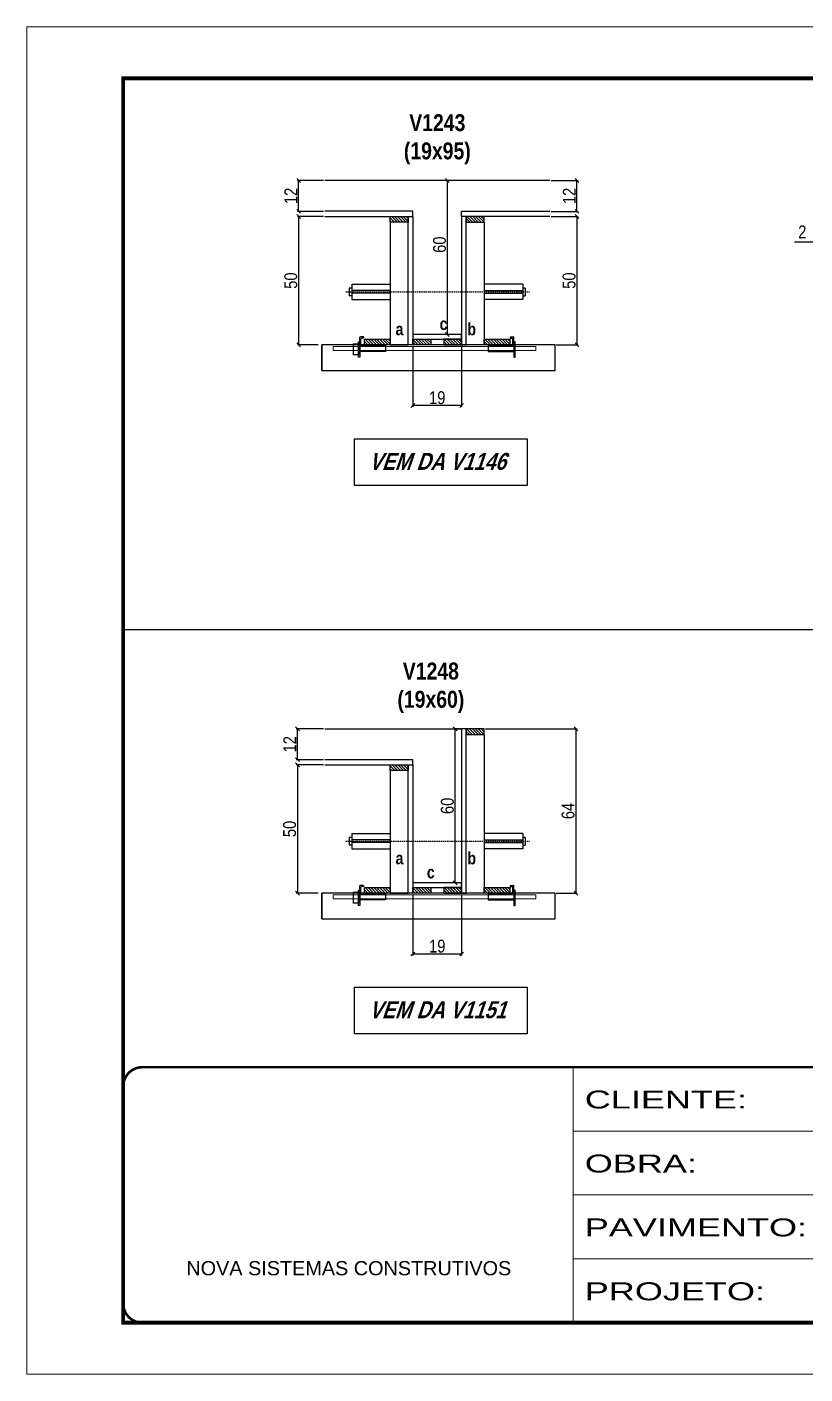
# Model space of a CAD drawing. Extents: x 3309 to 9563, y -2522 to 14608.
# Drawn here: x 8078 to 8684, y 5518 to 6568 of the extents above; entities that cross this region are included whole.
import ezdxf

# ---------------------------------------------------------------- set-up
doc = ezdxf.new("R2010")
doc.units = 0
for name, pattern in [('CONTINUO', [0]), ('DASHED', [0.75, 0.5, -0.25]), ('HIDDEN', [0.375, 0.25, -0.125])]:
    doc.linetypes.add(name, pattern=pattern)
for name, color, linetype in [('barrote', 251, 'Continuous'), ('COTA', 241, 'Continuous'), ('detalhes', 4, 'Continuous'), ('NOMENCLATURA', 7, 'Continuous'), ('Painéis', 200, 'Continuous'), ('presilha', 1, 'Continuous'), ('SARR_2.2x10', 60, 'Continuous'), ('SARR_2.2x7', 40, 'Continuous'), ('SARR_3.5x7', 81, 'Continuous'), ('TENSOR', 3, 'Continuous')]:
    doc.layers.add(name, color=color, linetype=linetype)
for name, color, linetype, lineweight in [('CONCRETO', 251, 'Continuous', 25), ('Folhas', 255, 'Continuous', 9), ('SARRAFO DE PRESSAO', 251, 'DASHED', 9), ('SCO-___-LAJ', 2, 'Continuous', 0)]:
    doc.layers.add(name, color=color, linetype=linetype, lineweight=lineweight)
doc.styles.add('ARIAL', font='arial.ttf')
doc.styles.add('COTA TECNICA', font='techl___.ttf', dxfattribs={"height": 10})
doc.styles.add('COTA TECNICA 2X', font='techl___.ttf', dxfattribs={"height": 10})
doc.styles.add('TECNICA', font='techb___.ttf', dxfattribs={"height": 10})
doc.styles.add('Tecnologia', font='')
doc.styles.get('Tecnologia').set_extended_font_data('Forgotten Futurist')
doc.dimstyles.new('PAINEL', dxfattribs={"dimtxt": 10, "dimasz": 3, "dimexe": 3, "dimexo": 3, "dimgap": 3, "dimtad": 1, "dimdec": 1, "dimzin": 12, "dimdsep": 46, "dimtxsty": 'COTA TECNICA', "dimblk1": 'OBLIQUE', "dimblk2": 'OBLIQUE', "dimsah": 1, "dimcen": 0.9, "dimclrd": 4, "dimclre": 4, "dimclrt": 240, "dimadec": 1, "dimazin": 3, "dimtfac": 1, "dimtdec": 1, "dimtmove": 0, "dimatfit": 3, "dimfxl": 1, "dimtolj": 1, "dimtzin": 12, "dimarcsym": 0})
doc.dimstyles.new('SECAO', dxfattribs={"dimscale": 0.333333, "dimtxt": 5, "dimasz": 9, "dimexe": 3, "dimexo": 3, "dimgap": 3, "dimtad": 1, "dimdec": 1, "dimlfac": 0.5, "dimzin": 12, "dimdsep": 46, "dimtxsty": 'COTA TECNICA 2X', "dimblk1": 'OBLIQUE', "dimblk2": 'OBLIQUE', "dimsah": 1, "dimcen": 0.9, "dimclrd": 4, "dimclre": 4, "dimclrt": 240, "dimadec": 1, "dimazin": 3, "dimtfac": 1, "dimtdec": 1, "dimtmove": 0, "dimatfit": 3, "dimfxl": 1, "dimtolj": 1, "dimtzin": 12, "dimarcsym": 0})
pattern_1 = [(135, (41614.1669, -117619.4622), (-1.122532015, -1.122532015), [])]
pattern_2 = [(135, (41614.1669, -117192.023), (-1.122532015, -1.122532015), [])]

# ---------------------------------------------------------------- blocks, each defined once
blk = doc.blocks.new('9999999999')
at = {"color": 30, "linetype": 'CONTINUO'}
for p, q in [((98564.6, 34230.2), (98564.6, 34429.4)), ((98564.6, 34379.6), (99584, 34379.6)), ((98564.6, 34329.8), (99488, 34329.8)), ((98564.6, 34280), (99488, 34280))]:
    blk.add_line(p, q, dxfattribs=at)
at = {"color": 30, "linetype": 'CONTINUO', "const_width": 2}
blk.add_lwpolyline([(99584, 34230.2), (99584, 34414.4, 0.414214), (99569, 34429.4), (98229, 34429.4, 0.414214), (98214, 34414.4), (98214, 34245.2, 0.414214), (98229, 34230.2), (99584, 34230.2)], format="xyb", dxfattribs=at)
at = {"layer": 'Folhas'}
blk.add_lwpolyline([(98139, 34190.2), (99624, 34190.2), (99624, 35240.2), (98139, 35240.2)], close=True, dxfattribs=at)
at = {"layer": 'Folhas', "color": 30, "const_width": 3}
blk.add_lwpolyline([(98214, 34230.2), (99584, 34230.2), (99584, 35200.2), (98214, 35200.2)], close=True, dxfattribs=at)
at = {"color": 7, "linetype": 'Continuous', "ltscale": 5, "style": 'ARIAL'}
blk.add_text('NOVA SISTEMAS CONSTRUTIVOS', height=11.059, dxfattribs=at).set_placement((98263.2, 34267.2))
at = {"layer": 'Folhas', "color": 7, "style": 'Tecnologia', "width": 1.5}
for s, p in [('CLIENTE:', (98573.7, 34397.2)), ('OBRA:', (98573.7, 34347.3)), ('PAVIMENTO:', (98573.7, 34297.5)), ('PROJETO:', (98573.7, 34247.7))]:
    blk.add_text(s, height=14, dxfattribs=at).set_placement(p)
blk = doc.blocks.new('_Oblique')
at = {"color": 0, "linetype": 'ByBlock', "lineweight": -2}
blk.add_line((-0.5, -0.5), (0.5, 0.5), dxfattribs=at)
blk = doc.blocks.new('*D759')
at = {"layer": 'COTA', "color": 4, "lineweight": -2, "transparency": 16777216}
for p, q in [((8378.6, 5891.7), (8378.6, 5844.2)), ((8416.6, 5891.7), (8416.6, 5844.2)), ((8416.6, 5845.2), (8378.6, 5845.2))]:
    blk.add_line(p, q, dxfattribs=at)
at = {"layer": 'Defpoints', "color": 0, "transparency": 16777216}
for p in [(8378.6, 5892.7), (8416.6, 5892.7), (8378.6, 5845.2)]:
    blk.add_point(p, dxfattribs=at)
at = {"layer": 'COTA', "color": 4, "lineweight": -2, "transparency": 16777216, "xscale": 3, "yscale": 3, "zscale": 3, "rotation": 180}
blk.add_blockref('_Oblique', (8378.6, 5845.2), dxfattribs=at)
at = {"layer": 'COTA', "color": 4, "lineweight": -2, "transparency": 16777216, "xscale": 3, "yscale": 3, "zscale": 3}
blk.add_blockref('_Oblique', (8416.6, 5845.2), dxfattribs=at)
at = {"layer": 'COTA', "color": 240, "transparency": 16777216, "insert": (8397.6, 5851.3), "char_height": 10, "attachment_point": 5, "style": 'COTA TECNICA 2X'}
blk.add_mtext('\\A1;19', dxfattribs=at)
blk = doc.blocks.new('PRESILHA METÁLICA 1')
at = {"layer": 'presilha'}
for p, q in [((7.5, 10.6), (7.5, 19.9)), ((12, 21), (8.6, 21)), ((9, 11.6), (9, 18.9)), ((12, 19.5), (9.6, 19.5)), ((12, 21), (12, 19.5)), ((0, 13), (6, 13)), ((0, 13), (0, 0)), ((6, 0), (0, 0)), ((6, 15.5), (7.5, 15.5)), ((6, -2.5), (6, 15.5)), ((6, 13), (6, 0)), ((7.5, 15.5), (7.5, -2.5)), ((37.5, 4.1), (7.5, 4.1)), ((37.5, 11), (9.6, 11)), ((37.5, 11), (37.5, 4.1)), ((7.5, -2.5), (6, -2.5))]:
    blk.add_line(p, q, dxfattribs=at)
for centre, radius, start, end in [((8.6, 19.9), 1.14, 90, 180), ((9.6, 18.9), 0.57, 90, 180), ((9.6, 11.6), 0.57, 180, 270)]:
    blk.add_arc(centre, radius, start, end, dxfattribs=at)
blk = doc.blocks.new('PRESILHA METÁLICA 2')
at = {"layer": 'presilha'}
for p, q in [((-5.2, 23.5), (-5.2, 22)), ((-5.2, 23.5), (-1.9, 23.5)), ((-5.2, 22), (-2.8, 22)), ((-2.2, 14.1), (-2.2, 21.4)), ((0.8, 18), (-0.8, 18)), ((-0.8, 18), (-0.8, 0)), ((-0.8, 14.6), (-0.8, 22.4)), ((0.8, 0), (0.8, 18)), ((-30.8, 13.5), (-30.8, 6.6)), ((-30.8, 13.5), (-2.8, 13.5)), ((-30.8, 6.6), (-0.8, 6.6)), ((-0.8, 0), (0.8, 0))]:
    blk.add_line(p, q, dxfattribs=at)
for centre, radius, start, end in [((-2.8, 21.4), 0.57, 0, 90), ((-1.9, 22.4), 1.14, 0, 90), ((-2.8, 14.1), 0.57, 270, 0)]:
    blk.add_arc(centre, radius, start, end, dxfattribs=at)
blk = doc.blocks.new('*D760')
at = {"layer": 'COTA', "color": 4, "lineweight": -2, "transparency": 16777216}
for p, q in [((8435.2, 6020.7), (8506.7, 6020.7)), ((8505.7, 6020.7), (8505.7, 5892.7)), ((8490.4, 5892.7), (8506.7, 5892.7))]:
    blk.add_line(p, q, dxfattribs=at)
at = {"layer": 'Defpoints', "color": 0, "transparency": 16777216}
for p in [(8434.2, 6020.7), (8489.4, 5892.7), (8505.7, 5892.7)]:
    blk.add_point(p, dxfattribs=at)
at = {"layer": 'COTA', "color": 4, "lineweight": -2, "transparency": 16777216, "xscale": 3, "yscale": 3, "zscale": 3}
for p, rotation in [((8505.7, 6020.7), 90), ((8505.7, 5892.7), 270)]:
    blk.add_blockref('_Oblique', p, dxfattribs=dict(at, rotation=rotation))
at = {"layer": 'COTA', "color": 240, "transparency": 16777216, "insert": (8499.6, 5956.7), "char_height": 10, "attachment_point": 5, "rotation": 90, "style": 'COTA TECNICA 2X'}
blk.add_mtext('\\A1;64', dxfattribs=at)
blk = doc.blocks.new('*D761')
at = {"layer": 'COTA', "color": 4, "lineweight": -2, "transparency": 16777216}
for p, q in [((8308.9, 5992.7), (8287.7, 5992.7)), ((8288.7, 5992.7), (8288.7, 5892.7)), ((8304.8, 5892.7), (8287.7, 5892.7))]:
    blk.add_line(p, q, dxfattribs=at)
at = {"layer": 'Defpoints', "color": 0, "transparency": 16777216}
for p in [(8309.9, 5992.7), (8288.7, 5892.7), (8305.8, 5892.7)]:
    blk.add_point(p, dxfattribs=at)
at = {"layer": 'COTA', "color": 4, "lineweight": -2, "transparency": 16777216, "xscale": 3, "yscale": 3, "zscale": 3}
for p, rotation in [((8288.7, 5992.7), 90), ((8288.7, 5892.7), 270)]:
    blk.add_blockref('_Oblique', p, dxfattribs=dict(at, rotation=rotation))
at = {"layer": 'COTA', "color": 240, "transparency": 16777216, "insert": (8282.6, 5942.7), "char_height": 10, "attachment_point": 5, "rotation": 90, "style": 'COTA TECNICA 2X'}
blk.add_mtext('\\A1;50', dxfattribs=at)
blk = doc.blocks.new('*D762')
at = {"layer": 'COTA', "color": 4, "lineweight": -2, "transparency": 16777216}
for p, q in [((8415.6, 6020.7), (8410.6, 6020.7)), ((8411.6, 5900.7), (8411.6, 6020.7)), ((8415.6, 5900.7), (8410.6, 5900.7))]:
    blk.add_line(p, q, dxfattribs=at)
at = {"layer": 'Defpoints', "color": 0, "transparency": 16777216}
for p in [(8411.6, 6020.7), (8416.6, 6020.7), (8416.6, 5900.7)]:
    blk.add_point(p, dxfattribs=at)
at = {"layer": 'COTA', "color": 4, "lineweight": -2, "transparency": 16777216, "xscale": 3, "yscale": 3, "zscale": 3}
for p, rotation in [((8411.6, 6020.7), 90), ((8411.6, 5900.7), 270)]:
    blk.add_blockref('_Oblique', p, dxfattribs=dict(at, rotation=rotation))
at = {"layer": 'COTA', "color": 240, "transparency": 16777216, "insert": (8405.5, 5960.7), "char_height": 10, "attachment_point": 5, "rotation": 90, "style": 'COTA TECNICA 2X'}
blk.add_mtext('\\A1;60', dxfattribs=at)
blk = doc.blocks.new('*D763')
at = {"layer": 'COTA', "color": 4, "lineweight": -2, "transparency": 16777216}
for p, q in [((8308.9, 6020.7), (8287.7, 6020.7)), ((8288.7, 5996.7), (8288.7, 6020.7)), ((8308.9, 5996.7), (8287.7, 5996.7))]:
    blk.add_line(p, q, dxfattribs=at)
at = {"layer": 'Defpoints', "color": 0, "transparency": 16777216}
for p in [(8288.7, 6020.7), (8309.9, 6020.7), (8309.9, 5996.7)]:
    blk.add_point(p, dxfattribs=at)
at = {"layer": 'COTA', "color": 4, "lineweight": -2, "transparency": 16777216, "xscale": 3, "yscale": 3, "zscale": 3}
for p, rotation in [((8288.7, 6020.7), 90), ((8288.7, 5996.7), 270)]:
    blk.add_blockref('_Oblique', p, dxfattribs=dict(at, rotation=rotation))
at = {"layer": 'COTA', "color": 240, "transparency": 16777216, "insert": (8282.7, 6008.7), "char_height": 10, "attachment_point": 5, "rotation": 90, "style": 'COTA TECNICA 2X'}
blk.add_mtext('\\A1;12', dxfattribs=at)
blk = doc.blocks.new('*D1089')
at = {"layer": 'COTA', "color": 4, "lineweight": -2, "transparency": 16777216}
for p, q in [((8378.6, 6319.1), (8378.6, 6271.7)), ((8416.6, 6319.1), (8416.6, 6271.7)), ((8416.6, 6272.7), (8378.6, 6272.7))]:
    blk.add_line(p, q, dxfattribs=at)
at = {"layer": 'Defpoints', "color": 0, "transparency": 16777216}
for p in [(8378.6, 6320.1), (8416.6, 6320.1), (8378.6, 6272.7)]:
    blk.add_point(p, dxfattribs=at)
at = {"layer": 'COTA', "color": 4, "lineweight": -2, "transparency": 16777216, "xscale": 3, "yscale": 3, "zscale": 3, "rotation": 180}
blk.add_blockref('_Oblique', (8378.6, 6272.7), dxfattribs=at)
at = {"layer": 'COTA', "color": 4, "lineweight": -2, "transparency": 16777216, "xscale": 3, "yscale": 3, "zscale": 3}
blk.add_blockref('_Oblique', (8416.6, 6272.7), dxfattribs=at)
at = {"layer": 'COTA', "color": 240, "transparency": 16777216, "insert": (8397.6, 6278.8), "char_height": 10, "attachment_point": 5, "style": 'COTA TECNICA 2X'}
blk.add_mtext('\\A1;19', dxfattribs=at)
blk = doc.blocks.new('*D1090')
at = {"layer": 'COTA', "color": 4, "lineweight": -2, "transparency": 16777216}
for p, q in [((8308.9, 6420.1), (8288.6, 6420.1)), ((8289.6, 6420.1), (8289.6, 6320.1)), ((8304.8, 6320.1), (8288.6, 6320.1))]:
    blk.add_line(p, q, dxfattribs=at)
at = {"layer": 'Defpoints', "color": 0, "transparency": 16777216}
for p in [(8309.9, 6420.1), (8289.6, 6320.1), (8305.8, 6320.1)]:
    blk.add_point(p, dxfattribs=at)
at = {"layer": 'COTA', "color": 4, "lineweight": -2, "transparency": 16777216, "xscale": 3, "yscale": 3, "zscale": 3}
for p, rotation in [((8289.6, 6420.1), 90), ((8289.6, 6320.1), 270)]:
    blk.add_blockref('_Oblique', p, dxfattribs=dict(at, rotation=rotation))
at = {"layer": 'COTA', "color": 240, "transparency": 16777216, "insert": (8283.5, 6370.1), "char_height": 10, "attachment_point": 5, "rotation": 90, "style": 'COTA TECNICA 2X'}
blk.add_mtext('\\A1;50', dxfattribs=at)
blk = doc.blocks.new('*D1091')
at = {"layer": 'COTA', "color": 4, "lineweight": -2, "transparency": 16777216}
for p, q in [((8486.3, 6420.1), (8507.5, 6420.1)), ((8506.5, 6420.1), (8506.5, 6320.1)), ((8490.4, 6320.1), (8507.5, 6320.1))]:
    blk.add_line(p, q, dxfattribs=at)
at = {"layer": 'Defpoints', "color": 0, "transparency": 16777216}
for p in [(8485.3, 6420.1), (8489.4, 6320.1), (8506.5, 6320.1)]:
    blk.add_point(p, dxfattribs=at)
at = {"layer": 'COTA', "color": 4, "lineweight": -2, "transparency": 16777216, "xscale": 3, "yscale": 3, "zscale": 3}
for p, rotation in [((8506.5, 6420.1), 90), ((8506.5, 6320.1), 270)]:
    blk.add_blockref('_Oblique', p, dxfattribs=dict(at, rotation=rotation))
at = {"layer": 'COTA', "color": 240, "transparency": 16777216, "insert": (8500.4, 6370.1), "char_height": 10, "attachment_point": 5, "rotation": 90, "style": 'COTA TECNICA 2X'}
blk.add_mtext('\\A1;50', dxfattribs=at)
blk = doc.blocks.new('*D1092')
at = {"layer": 'COTA', "color": 4, "lineweight": -2, "transparency": 16777216}
for p, q in [((8415.6, 6448.1), (8404.5, 6448.1)), ((8405.5, 6328.1), (8405.5, 6448.1)), ((8415.6, 6328.1), (8404.5, 6328.1))]:
    blk.add_line(p, q, dxfattribs=at)
at = {"layer": 'Defpoints', "color": 0, "transparency": 16777216}
for p in [(8405.5, 6448.1), (8416.6, 6448.1), (8416.6, 6328.1)]:
    blk.add_point(p, dxfattribs=at)
at = {"layer": 'COTA', "color": 4, "lineweight": -2, "transparency": 16777216, "xscale": 3, "yscale": 3, "zscale": 3}
for p, rotation in [((8405.5, 6448.1), 90), ((8405.5, 6328.1), 270)]:
    blk.add_blockref('_Oblique', p, dxfattribs=dict(at, rotation=rotation))
at = {"layer": 'COTA', "color": 240, "transparency": 16777216, "insert": (8399.4, 6398.1), "char_height": 10, "attachment_point": 5, "rotation": 90, "style": 'COTA TECNICA 2X'}
blk.add_mtext('\\A1;60', dxfattribs=at)
blk = doc.blocks.new('*D1093')
at = {"layer": 'COTA', "color": 4, "lineweight": -2, "transparency": 16777216}
for p, q in [((8486.3, 6448.1), (8507.5, 6448.1)), ((8506.5, 6424.1), (8506.5, 6448.1)), ((8486.3, 6424.1), (8507.5, 6424.1))]:
    blk.add_line(p, q, dxfattribs=at)
at = {"layer": 'Defpoints', "color": 0, "transparency": 16777216}
for p in [(8485.3, 6448.1), (8506.5, 6448.1), (8485.3, 6424.1)]:
    blk.add_point(p, dxfattribs=at)
at = {"layer": 'COTA', "color": 4, "lineweight": -2, "transparency": 16777216, "xscale": 3, "yscale": 3, "zscale": 3}
for p, rotation in [((8506.5, 6448.1), 90), ((8506.5, 6424.1), 270)]:
    blk.add_blockref('_Oblique', p, dxfattribs=dict(at, rotation=rotation))
at = {"layer": 'COTA', "color": 240, "transparency": 16777216, "insert": (8500.5, 6436.1), "char_height": 10, "attachment_point": 5, "rotation": 90, "style": 'COTA TECNICA 2X'}
blk.add_mtext('\\A1;12', dxfattribs=at)
blk = doc.blocks.new('*D1094')
at = {"layer": 'COTA', "color": 4, "lineweight": -2, "transparency": 16777216}
for p, q in [((8308.9, 6448.1), (8288.6, 6448.1)), ((8289.6, 6424.1), (8289.6, 6448.1)), ((8308.9, 6424.1), (8288.6, 6424.1))]:
    blk.add_line(p, q, dxfattribs=at)
at = {"layer": 'Defpoints', "color": 0, "transparency": 16777216}
for p in [(8289.6, 6448.1), (8309.9, 6448.1), (8309.9, 6424.1)]:
    blk.add_point(p, dxfattribs=at)
at = {"layer": 'COTA', "color": 4, "lineweight": -2, "transparency": 16777216, "xscale": 3, "yscale": 3, "zscale": 3}
for p, rotation in [((8289.6, 6448.1), 90), ((8289.6, 6424.1), 270)]:
    blk.add_blockref('_Oblique', p, dxfattribs=dict(at, rotation=rotation))
at = {"layer": 'COTA', "color": 240, "transparency": 16777216, "insert": (8283.5, 6436.1), "char_height": 10, "attachment_point": 5, "rotation": 90, "style": 'COTA TECNICA 2X'}
blk.add_mtext('\\A1;12', dxfattribs=at)
blk = doc.blocks.new('*D1096')
at = {"layer": 'COTA', "color": 4, "lineweight": -2, "transparency": 16777216}
for p, q in [((8694.2, 6421.6), (8694.2, 6397.1)), ((8696.2, 6421.6), (8696.2, 6397.1)), ((8694.2, 6400.1), (8676.1, 6400.1)), ((8696.2, 6400.1), (8694.2, 6400.1)), ((8696.2, 6400.1), (8699.2, 6400.1))]:
    blk.add_line(p, q, dxfattribs=at)
at = {"layer": 'Defpoints', "color": 0, "transparency": 16777216}
for p in [(8694.2, 6424.6), (8696.2, 6424.6), (8694.2, 6400.1)]:
    blk.add_point(p, dxfattribs=at)
at = {"layer": 'COTA', "color": 4, "lineweight": -2, "transparency": 16777216, "xscale": 3, "yscale": 3, "zscale": 3}
blk.add_blockref('_Oblique', (8694.2, 6400.1), dxfattribs=at)
at = {"layer": 'COTA', "color": 4, "lineweight": -2, "transparency": 16777216, "xscale": 3, "yscale": 3, "zscale": 3, "rotation": 180}
blk.add_blockref('_Oblique', (8696.2, 6400.1), dxfattribs=at)
at = {"layer": 'COTA', "color": 240, "transparency": 16777216, "insert": (8682.1, 6408.1), "char_height": 10, "attachment_point": 5, "style": 'COTA TECNICA'}
blk.add_mtext('\\A1;2', dxfattribs=at)

msp = doc.modelspace()

# ---------------------------------------------------------------- hatches: boundary and pattern name
at = {"layer": 'SARR_2.2x10'}
h = msp.add_hatch(dxfattribs=at)
h.set_pattern_fill('ANSI31', color=256, scale=0.5, angle=90)
h.set_pattern_definition([(135, (41534.5669, -117192.023), (-1.122532015, -1.122532015), [])])
h.paths.add_polyline_path([(8341.03, 6324.55), (8341.03, 6320.15), (8361.03, 6320.15), (8361.03, 6324.55)])
h = msp.add_hatch(dxfattribs=at)
h.set_pattern_fill('ANSI31', color=256, scale=0.5, angle=90)
h.set_pattern_definition([(135, (41627.7669, -117192.023), (-1.122532015, -1.122532015), [])])
h.paths.add_polyline_path([(8434.23, 6324.55), (8434.23, 6320.15), (8454.23, 6320.15), (8454.23, 6324.55)])
h = msp.add_hatch(dxfattribs=at)
h.set_pattern_fill('ANSI31', color=256, scale=0.5, angle=90)
h.set_pattern_definition([(135, (41534.5669, -117619.4622), (-1.122532015, -1.122532015), [])])
h.paths.add_polyline_path([(8341.03, 5897.11), (8341.03, 5892.71), (8361.03, 5892.71), (8361.03, 5897.11)])
h = msp.add_hatch(dxfattribs=at)
h.set_pattern_fill('ANSI31', color=256, scale=0.5, angle=90)
h.set_pattern_definition([(135, (41627.7669, -117619.4622), (-1.122532015, -1.122532015), [])])
h.paths.add_polyline_path([(8434.23, 5897.11), (8434.23, 5892.71), (8454.23, 5892.71), (8454.23, 5897.11)])
at = {"layer": 'SARR_2.2x7'}
h = msp.add_hatch(dxfattribs=at)
h.set_pattern_fill('ANSI31', color=256, scale=0.5, angle=90)
h.set_pattern_definition([(135, (41548.5669, -117096.423), (-1.122532015, -1.122532015), [])])
h.paths.add_polyline_path([(8375.03, 6420.15), (8375.03, 6415.75), (8361.03, 6415.75), (8361.03, 6420.15)])
h = msp.add_hatch(dxfattribs=at)
h.set_pattern_fill('ANSI31', color=256, scale=0.5, angle=90)
h.set_pattern_definition([(135, (41528.5669, -117096.423), (-1.122532015, -1.122532015), [])])
h.paths.add_polyline_path([(8420.23, 6420.15), (8420.23, 6415.75), (8434.23, 6415.75), (8434.23, 6420.15)])
h = msp.add_hatch(dxfattribs=at)
h.set_pattern_fill('ANSI31', color=256, scale=0.5, angle=90)
h.set_pattern_definition(pattern_2)
h.paths.add_polyline_path([(8392.63, 6320.15), (8392.63, 6324.55), (8378.63, 6324.55), (8378.63, 6320.15)])
h = msp.add_hatch(dxfattribs=at)
h.set_pattern_fill('ANSI31', color=256, scale=0.5, angle=90)
h.set_pattern_definition(pattern_2)
h.paths.add_polyline_path([(8402.63, 6324.55), (8402.63, 6320.15), (8416.63, 6320.15), (8416.63, 6324.55)])
h = msp.add_hatch(dxfattribs=at)
h.set_pattern_fill('ANSI31', color=256, scale=0.5, angle=90)
h.set_pattern_definition([(135, (41548.5669, -117495.8622), (-1.122532015, -1.122532015), [])])
h.paths.add_polyline_path([(8420.23, 6020.71), (8420.23, 6016.31), (8434.23, 6016.31), (8434.23, 6020.71)])
h = msp.add_hatch(dxfattribs=at)
h.set_pattern_fill('ANSI31', color=256, scale=0.5, angle=90)
h.set_pattern_definition([(135, (41528.5669, -117523.8622), (-1.122532015, -1.122532015), [])])
h.paths.add_polyline_path([(8375.03, 5992.71), (8375.03, 5988.31), (8361.03, 5988.31), (8361.03, 5992.71)])
h = msp.add_hatch(dxfattribs=at)
h.set_pattern_fill('ANSI31', color=256, scale=0.5, angle=90)
h.set_pattern_definition(pattern_1)
h.paths.add_polyline_path([(8392.63, 5892.71), (8392.63, 5897.11), (8378.63, 5897.11), (8378.63, 5892.71)])
h = msp.add_hatch(dxfattribs=at)
h.set_pattern_fill('ANSI31', color=256, scale=0.5, angle=90)
h.set_pattern_definition(pattern_1)
h.paths.add_polyline_path([(8402.63, 5897.11), (8402.63, 5892.71), (8416.63, 5892.71), (8416.63, 5897.11)])

# ---------------------------------------------------------------- linework, layer by layer
at = {"ltscale": 3}
for p, q in [((8329.03, 6364.32), (8329.03, 6358.32)), ((8331.03, 6364.32), (8329.03, 6364.32)), ((8331.03, 6367.32), (8331.03, 6355.32)), ((8331.03, 6367.32), (8361.03, 6367.32)), ((8464.23, 6367.32), (8434.23, 6367.32)), ((8464.23, 6367.32), (8464.23, 6355.32)), ((8466.23, 6364.32), (8464.23, 6364.32)), ((8466.23, 6364.32), (8466.23, 6358.32)), ((8331.03, 6358.32), (8329.03, 6358.32)), ((8361.03, 6362.32), (8331.03, 6362.32)), ((8361.03, 6360.32), (8331.03, 6360.32)), ((8331.03, 6355.32), (8361.03, 6355.32)), ((8434.23, 6362.32), (8464.23, 6362.32)), ((8434.23, 6360.32), (8464.23, 6360.32)), ((8464.23, 6355.32), (8434.23, 6355.32)), ((8464.23, 6358.32), (8466.23, 6358.32)), ((8329.03, 5936.16), (8329.03, 5930.16)), ((8331.03, 5936.16), (8329.03, 5936.16)), ((8331.03, 5939.16), (8331.03, 5927.16)), ((8331.03, 5939.16), (8361.03, 5939.16)), ((8361.03, 5934.16), (8331.03, 5934.16)), ((8464.23, 5939.16), (8434.23, 5939.16)), ((8434.23, 5934.16), (8464.23, 5934.16)), ((8464.23, 5939.16), (8464.23, 5927.16)), ((8466.23, 5936.16), (8464.23, 5936.16)), ((8466.23, 5936.16), (8466.23, 5930.16)), ((8331.03, 5930.16), (8329.03, 5930.16)), ((8361.03, 5932.16), (8331.03, 5932.16)), ((8331.03, 5927.16), (8361.03, 5927.16)), ((8434.23, 5932.16), (8464.23, 5932.16)), ((8464.23, 5927.16), (8434.23, 5927.16)), ((8464.23, 5930.16), (8466.23, 5930.16))]:
    msp.add_line(p, q, dxfattribs=at)
at = {"layer": 'barrote'}
for points in [[(8307.57, 6300.15), (8489.49, 6300.15), (8489.49, 6320.15), (8307.57, 6320.15)], [(8307.57, 5872.71), (8489.49, 5872.71), (8489.49, 5892.71), (8307.57, 5892.71)]]:
    msp.add_lwpolyline(points, close=True, dxfattribs=at)
at = {"layer": 'CONCRETO', "linetype": 'Continuous'}
for p, q in [((8485.33, 6448.15), (8309.93, 6448.15)), ((8309.93, 6020.71), (8416.63, 6020.71))]:
    msp.add_line(p, q, dxfattribs=at)
at = {"layer": 'COTA'}
msp.add_line((8152.87, 6098.16), (9522.87, 6098.16), dxfattribs=at)
at = {"layer": 'detalhes', "color": 250}
for p, q in [((8307.57, 6300.15), (8307.57, 6320.15)), ((8307.57, 5872.71), (8307.57, 5892.71))]:
    msp.add_line(p, q, dxfattribs=at)
at = {"layer": 'NOMENCLATURA', "elevation": 0}
for points in [[(8333.19, 6246.79), (8467.73, 6246.79), (8467.73, 6210.33), (8333.19, 6210.33)], [(8333.19, 5819.35), (8467.73, 5819.35), (8467.73, 5782.89), (8333.19, 5782.89)]]:
    msp.add_lwpolyline(points, close=True, dxfattribs=at)
at = {"layer": 'Painéis', "linetype": 'Continuous', "elevation": 0}
for points in [[(8309.93, 6420.15), (8378.63, 6420.15), (8378.63, 6424.15), (8309.93, 6424.15)], [(8485.33, 6420.15), (8416.63, 6420.15), (8416.63, 6424.15), (8485.33, 6424.15)], [(8309.93, 5992.71), (8378.63, 5992.71), (8378.63, 5996.71), (8309.93, 5996.71)]]:
    msp.add_lwpolyline(points, dxfattribs=at)
at = {"layer": 'Painéis', "linetype": 'Continuous'}
for points in [[(8375.03, 6320.15), (8375.03, 6420.15), (8378.63, 6420.15), (8378.63, 6320.15)], [(8420.23, 6320.15), (8420.23, 6420.15), (8416.63, 6420.15), (8416.63, 6320.15)], [(8416.63, 6328.15), (8378.63, 6328.15), (8378.63, 6324.55), (8416.63, 6324.55)], [(8420.23, 5892.71), (8420.23, 6020.71), (8416.63, 6020.71), (8416.63, 5892.71)], [(8375.03, 5892.71), (8375.03, 5992.71), (8378.63, 5992.71), (8378.63, 5892.71)], [(8416.63, 5900.71), (8378.63, 5900.71), (8378.63, 5897.11), (8416.63, 5897.11)]]:
    msp.add_lwpolyline(points, close=True, dxfattribs=at)
at = {"layer": 'SARR_2.2x10'}
for points in [[(8341.03, 6324.55), (8361.03, 6324.55), (8361.03, 6320.15), (8341.03, 6320.15)], [(8434.23, 6324.55), (8454.23, 6324.55), (8454.23, 6320.15), (8434.23, 6320.15)], [(8341.03, 5897.11), (8361.03, 5897.11), (8361.03, 5892.71), (8341.03, 5892.71)], [(8434.23, 5897.11), (8454.23, 5897.11), (8454.23, 5892.71), (8434.23, 5892.71)]]:
    msp.add_lwpolyline(points, close=True, dxfattribs=at)
at = {"layer": 'SARR_2.2x7', "elevation": 0}
for points in [[(8361.03, 6420.15), (8375.03, 6420.15), (8375.03, 6415.75), (8361.03, 6415.75)], [(8434.23, 6420.15), (8420.23, 6420.15), (8420.23, 6415.75), (8434.23, 6415.75)], [(8434.23, 6020.71), (8420.23, 6020.71), (8420.23, 6016.31), (8434.23, 6016.31)], [(8361.03, 5992.71), (8375.03, 5992.71), (8375.03, 5988.31), (8361.03, 5988.31)]]:
    msp.add_lwpolyline(points, close=True, dxfattribs=at)
at = {"layer": 'SARR_2.2x7'}
for points in [[(8378.63, 6324.55), (8392.63, 6324.55), (8392.63, 6320.15), (8378.63, 6320.15)], [(8416.63, 6324.55), (8402.63, 6324.55), (8402.63, 6320.15), (8416.63, 6320.15)], [(8378.63, 5897.11), (8392.63, 5897.11), (8392.63, 5892.71), (8378.63, 5892.71)], [(8416.63, 5897.11), (8402.63, 5897.11), (8402.63, 5892.71), (8416.63, 5892.71)]]:
    msp.add_lwpolyline(points, close=True, dxfattribs=at)
at = {"layer": 'SARR_3.5x7'}
for points in [[(8375.03, 6415.75), (8361.03, 6415.75), (8361.03, 6320.15), (8375.03, 6320.15)], [(8420.23, 6415.75), (8434.23, 6415.75), (8434.23, 6320.15), (8420.23, 6320.15)], [(8420.23, 6016.31), (8434.23, 6016.31), (8434.23, 5892.71), (8420.23, 5892.71)], [(8375.03, 5988.31), (8361.03, 5988.31), (8361.03, 5892.71), (8375.03, 5892.71)]]:
    msp.add_lwpolyline(points, close=True, dxfattribs=at)
at = {"layer": 'SCO-___-LAJ', "color": 1}
for points in [[(8316.58, 6318.81), (8474.41, 6318.81), (8474.41, 6315.61), (8316.58, 6315.61)], [(8316.58, 5891.37), (8474.41, 5891.37), (8474.41, 5888.17), (8316.58, 5888.17)]]:
    msp.add_lwpolyline(points, close=True, dxfattribs=at)
at = {"layer": 'TENSOR', "linetype": 'HIDDEN', "ltscale": 0.5}
for p, q in [((8326.03, 6361.32), (8469.53, 6361.32)), ((8326.03, 5933.16), (8469.53, 5933.16))]:
    msp.add_line(p, q, dxfattribs=at)

# ---------------------------------------------------------------- block references
at = {"layer": 'presilha', "xscale": 0.6666666666666666, "yscale": 0.6666666666666666, "zscale": 0.6666666666666666}
for name, p in [('PRESILHA METÁLICA 1', (8332.16, 6312.18)), ('PRESILHA METÁLICA 2', (8457.91, 6310.51)), ('PRESILHA METÁLICA 1', (8332.16, 5884.74)), ('PRESILHA METÁLICA 2', (8457.91, 5883.07))]:
    msp.add_blockref(name, p, dxfattribs=at)
at = {"layer": 'SARRAFO DE PRESSAO', "color": 6, "linetype": 'ByBlock'}
msp.add_blockref('9999999999', (-90061.11, -28672.37), dxfattribs=at)

# ---------------------------------------------------------------- texts
at = {"layer": 'detalhes', "style": 'TECNICA'}
for s, p in [('a', (8365.15, 6327.51)), ('c', (8399.45, 6331.62)), ('b', (8421.13, 6327.5)), ('a', (8365.15, 5915.15)), ('b', (8421.13, 5915.13)), ('c', (8389.52, 5904.18))]:
    msp.add_text(s, height=9.6, dxfattribs=at).set_placement(p)
at = {"layer": 'NOMENCLATURA', "char_height": 13.2, "attachment_point": 2, "style": 'TECNICA'}
for s, insert in [('V1243\\P(19x95)', (8397.66, 6499.84)), ('V1248\\P(19x60)', (8392.63, 6072.4))]:
    msp.add_mtext_dynamic_manual_height_columns(s, width=300.2766, gutter_width=1, heights=[0], dxfattribs=dict(at, insert=insert))
at = {"layer": 'NOMENCLATURA', "char_height": 13.2, "width": 300.2766, "attachment_point": 2, "style": 'TECNICA'}
for s, insert in [('{\\Q19;VEM DA V1146}', (8397.63, 6235.82)), ('{\\Q19;VEM DA V1151}', (8397.63, 5808.38))]:
    msp.add_mtext(s, dxfattribs=dict(at, insert=insert))

# ---------------------------------------------------------------- dimensions: what is measured, and where the dimension line sits
at = {"layer": 'COTA'}
for base, p1, p2, picture, middle in [((8289.58, 6448.15), (8309.93, 6424.15), (8309.93, 6448.15), '*D1094', (8283.52, 6436.15)), ((8506.55, 6448.15), (8485.33, 6424.15), (8485.33, 6448.15), '*D1093', (8500.49, 6436.15)), ((8289.58, 6320.15, 0), (8309.93, 6420.15), (8305.82, 6320.15, 0), '*D1090', (8283.47, 6370.15, 0)), ((8506.55, 6320.15, 0), (8485.33, 6420.15), (8489.44, 6320.15, 0), '*D1091', (8500.44, 6370.15, 0)), ((8288.71, 6020.71), (8309.93, 5996.71), (8309.93, 6020.71), '*D763', (8282.65, 6008.71)), ((8411.55, 6020.71), (8416.63, 5900.71), (8416.63, 6020.71), '*D762', (8405.45, 5960.71)), ((8505.68, 5892.71, 0), (8434.23, 6020.71), (8489.44, 5892.71, 0), '*D760', (8499.57, 5956.71, 0)), ((8288.71, 5892.71, 0), (8309.93, 5992.71), (8305.82, 5892.71, 0), '*D761', (8282.6, 5942.71, 0))]:
    dim = msp.add_linear_dim(base=base, p1=p1, p2=p2, angle=90, dimstyle='SECAO', dxfattribs=at)
    dim.commit()
    dim.dimension.update_dxf_attribs({"geometry": picture, "text_midpoint": middle})
for base, p1, p2, angle, picture, middle in [((8405.45, 6448.15), (8416.63, 6328.15), (8416.63, 6448.15), 90, '*D1092', (8405.45, 6398.15)), ((8378.63, 6272.67), (8416.63, 6320.15), (8378.63, 6320.15), 180, '*D1089', (8397.63, 6272.67)), ((8378.63, 5845.24), (8416.63, 5892.71), (8378.63, 5892.71), 180, '*D759', (8397.63, 5845.24))]:
    dim = msp.add_linear_dim(base=base, p1=p1, p2=p2, angle=angle, dimstyle='SECAO', dxfattribs=at)
    dim.commit()
    dim.dimension.update_dxf_attribs({"geometry": picture, "text_midpoint": middle, "dimtype": 160})
dim = msp.add_linear_dim(base=(8694.2, 6400.13, 0), p1=(8696.2, 6424.63, 0), p2=(8694.2, 6424.63, 0), dimstyle='PAINEL', dxfattribs=at)
dim.commit()
dim.dimension.update_dxf_attribs({"geometry": '*D1096', "text_midpoint": (8682.14, 6408.13, 0)})

doc.saveas('drawing.dxf')
